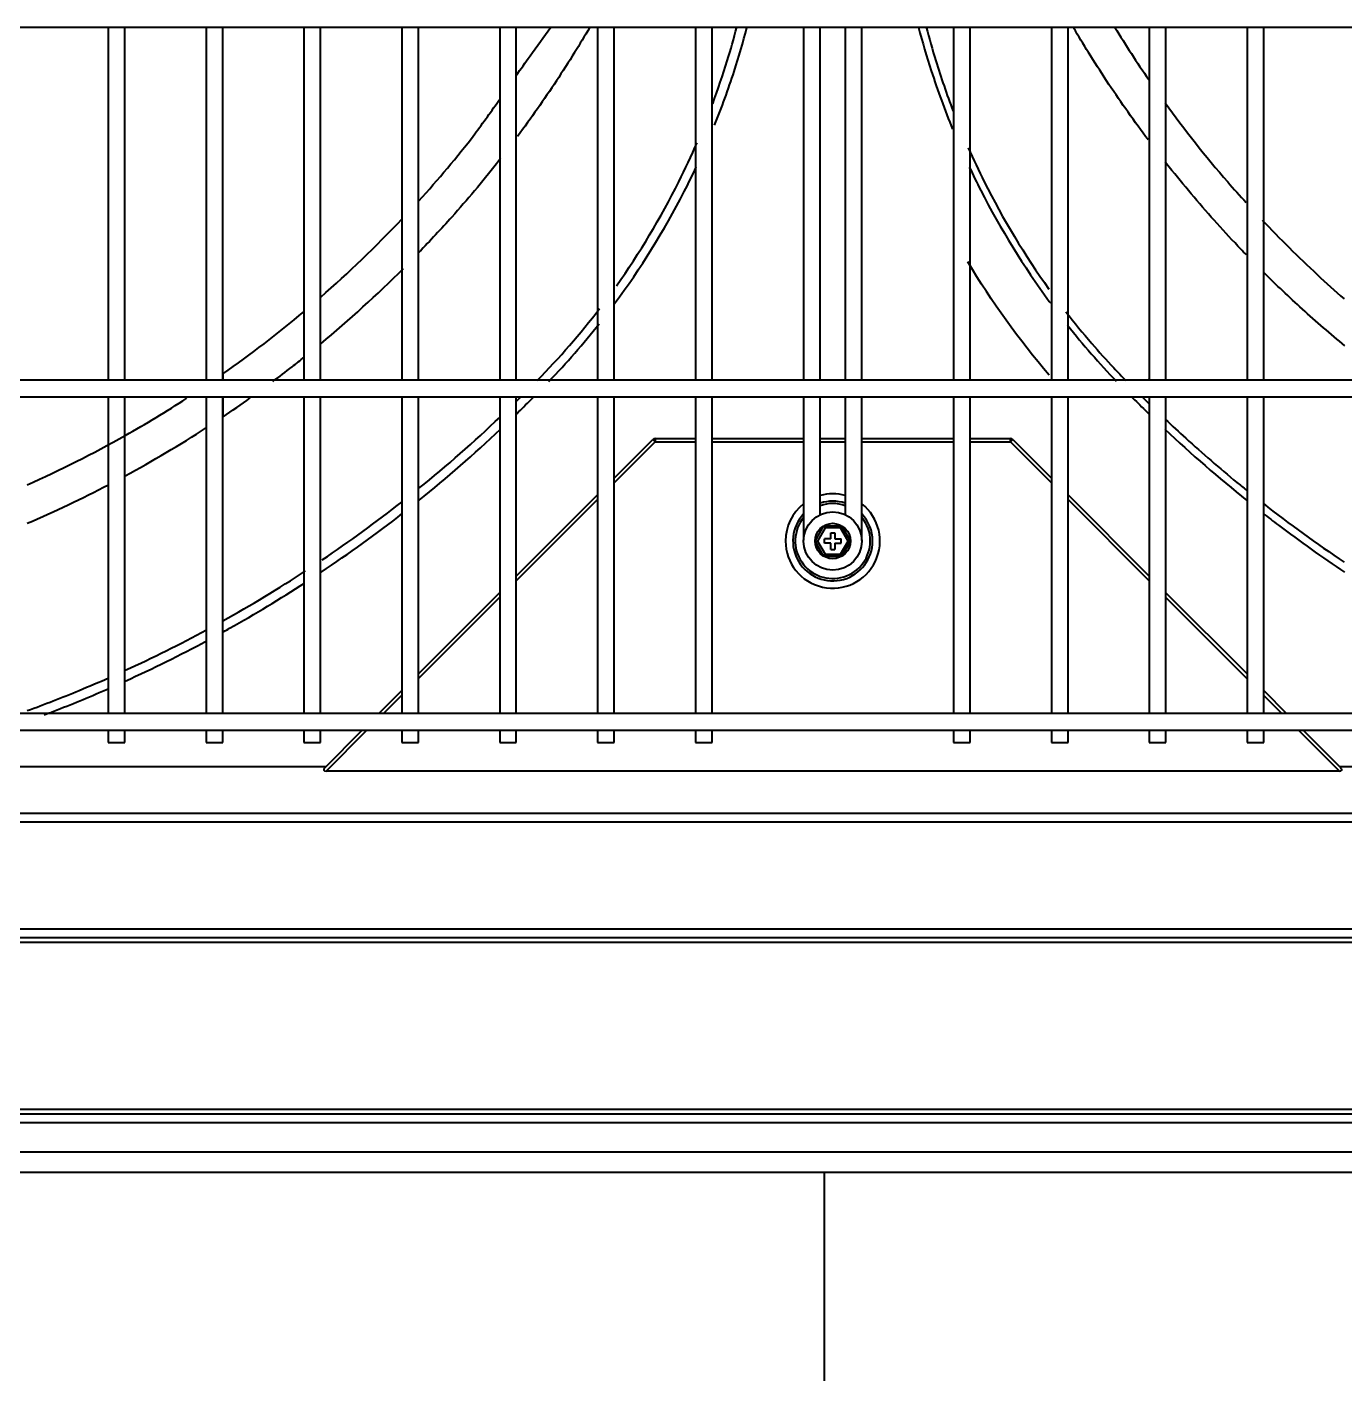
# Model space of a CAD drawing. Extents: x 58467 to 79089, y -33726 to -17391.
# Drawn here: x 72317.95 to 72349.59, y -19606.97 to -19574.47 of the extents above; entities that cross this region are included whole.
import ezdxf

# ---------------------------------------------------------------- set-up
doc = ezdxf.new("R2010")
doc.units = 0
doc.header["$LTSCALE"] = 100
doc.layers.add('+ENTE-ST-DOSEME USTU KONDDRENAJ', color=110, linetype='DOSEMEUSTUKONDENSDRENAJ_LINE', lineweight=40)
doc.linetypes.add('DOSEMEUSTUKONDENSDRENAJ_LINE', pattern='A,300,-40,["CD",Standard,S=15,R=0,X=-35,Y=-7.5],0', length=340)

# ---------------------------------------------------------------- blocks, each defined once
blk = doc.blocks.new('4. KAT SOL')
at = {"color": 3}
for p, q in [((54065.854, -32275.554, -3.539), (54184.216, -32275.554, -3.539)), ((54107.705, -32275.554, -3.539), (54107.705, -32284.032, -3.539)), ((54108.105, -32284.032, -3.539), (54108.105, -32275.554, -3.539)), ((54110.055, -32275.554, -3.539), (54110.055, -32284.032, -3.539)), ((54110.455, -32284.032, -3.539), (54110.455, -32275.554, -3.539)), ((54112.404, -32275.554, -3.539), (54112.404, -32284.032, -3.539)), ((54112.804, -32284.032, -3.539), (54112.804, -32275.554, -3.539)), ((54114.754, -32275.554, -3.539), (54114.754, -32284.032, -3.539)), ((54115.154, -32284.032, -3.539), (54115.154, -32275.554, -3.539)), ((54117.104, -32275.554, -3.539), (54117.104, -32284.032, -3.539)), ((54117.503, -32284.032, -3.539), (54117.503, -32275.554, -3.539)), ((54119.453, -32275.554, -3.539), (54119.453, -32284.032, -3.539)), ((54119.853, -32284.032, -3.539), (54119.853, -32275.554, -3.539)), ((54121.803, -32275.554, -3.539), (54121.803, -32284.032, -3.539)), ((54122.203, -32284.032, -3.539), (54122.203, -32275.554, -3.539)), ((54124.402, -32275.554, -3.539), (54124.402, -32284.032, -3.539)), ((54124.802, -32284.032, -3.539), (54124.802, -32275.554, -3.539)), ((54125.402, -32275.554, -3.539), (54125.402, -32284.033, -3.539)), ((54125.802, -32284.033, -3.539), (54125.802, -32275.554, -3.539)), ((54128.002, -32275.554, -3.539), (54128.002, -32284.032, -3.539)), ((54128.402, -32284.032, -3.539), (54128.402, -32275.554, -3.539)), ((54130.351, -32275.554, -3.539), (54130.351, -32284.032, -3.539)), ((54130.751, -32284.032, -3.539), (54130.751, -32275.554, -3.539)), ((54132.701, -32275.554, -3.539), (54132.701, -32284.032, -3.539)), ((54133.101, -32284.032, -3.539), (54133.101, -32275.554, -3.539)), ((54135.051, -32275.554, -3.539), (54135.051, -32284.032, -3.539)), ((54135.451, -32284.032, -3.539), (54135.451, -32275.554, -3.539)), ((54110.459, -32283.878, -3.539), (54110.459, -32284.033, -3.539)), ((54184.216, -32284.033, -3.539), (54065.854, -32284.033, -3.539)), ((54065.854, -32284.433, -3.539), (54184.216, -32284.433, -3.539)), ((54107.705, -32284.432, -3.539), (54107.705, -32292.031, -3.539)), ((54108.105, -32292.031, -3.539), (54108.105, -32284.432, -3.539)), ((54110.055, -32284.432, -3.539), (54110.055, -32292.031, -3.539)), ((54110.455, -32292.031, -3.539), (54110.455, -32284.432, -3.539)), ((54110.459, -32284.432, -3.539), (54110.459, -32284.904, -3.539)), ((54112.404, -32284.432, -3.539), (54112.404, -32292.031, -3.539)), ((54112.804, -32292.031, -3.539), (54112.804, -32284.432, -3.539)), ((54114.754, -32284.432, -3.539), (54114.754, -32292.031, -3.539)), ((54115.154, -32292.031, -3.539), (54115.154, -32284.432, -3.539)), ((54117.104, -32284.432, -3.539), (54117.104, -32292.031, -3.539)), ((54117.503, -32292.031, -3.539), (54117.503, -32284.432, -3.539)), ((54119.453, -32284.432, -3.539), (54119.453, -32292.031, -3.539)), ((54119.853, -32292.031, -3.539), (54119.853, -32284.432, -3.539)), ((54121.803, -32284.432, -3.539), (54121.803, -32292.031, -3.539)), ((54122.203, -32292.031, -3.539), (54122.203, -32284.432, -3.539)), ((54124.402, -32284.432, -3.539), (54124.402, -32285.567, -3.539)), ((54124.802, -32285.567, -3.539), (54124.802, -32284.432, -3.539)), ((54125.402, -32284.433, -3.539), (54125.402, -32285.567, -3.539)), ((54125.802, -32285.567, -3.539), (54125.802, -32284.433, -3.539)), ((54128.002, -32284.432, -3.539), (54128.002, -32292.031, -3.539)), ((54128.402, -32292.031, -3.539), (54128.402, -32284.432, -3.539)), ((54130.351, -32284.432, -3.539), (54130.351, -32292.031, -3.539)), ((54130.751, -32292.031, -3.539), (54130.751, -32284.432, -3.539)), ((54132.701, -32284.432, -3.539), (54132.701, -32292.031, -3.539)), ((54133.101, -32292.031, -3.539), (54133.101, -32284.432, -3.539)), ((54135.051, -32284.432, -3.539), (54135.051, -32292.031, -3.539)), ((54135.451, -32292.031, -3.539), (54135.451, -32284.432, -3.539)), ((54119.853, -32286.383, -3.539), (54120.78, -32285.456, -3.539)), ((54119.853, -32286.496, -3.539), (54120.836, -32285.513, -3.539)), ((54120.836, -32285.513, -3.539), (54120.78, -32285.456, -3.539)), ((54120.836, -32285.433, -3.539), (54121.803, -32285.433, -3.539)), ((54120.836, -32285.433, -3.539), (54120.836, -32285.513, -3.539)), ((54120.836, -32285.513, -3.539), (54121.803, -32285.513, -3.539)), ((54122.203, -32285.433, -3.539), (54124.402, -32285.433, -3.539)), ((54122.203, -32285.513, -3.539), (54124.402, -32285.513, -3.539)), ((54124.402, -32285.567, -3.539), (54124.402, -32285.85, -3.539)), ((54124.802, -32285.433, -3.539), (54125.402, -32285.433, -3.539)), ((54124.802, -32285.513, -3.539), (54125.402, -32285.513, -3.539)), ((54124.802, -32285.85, -3.539), (54124.802, -32285.567, -3.539)), ((54125.402, -32285.567, -3.539), (54125.402, -32285.85, -3.539)), ((54125.802, -32285.433, -3.539), (54128.002, -32285.433, -3.539)), ((54125.802, -32285.513, -3.539), (54128.002, -32285.513, -3.539)), ((54125.802, -32285.85, -3.539), (54125.802, -32285.567, -3.539)), ((54128.402, -32285.433, -3.539), (54129.368, -32285.433, -3.539)), ((54128.402, -32285.513, -3.539), (54129.368, -32285.513, -3.539)), ((54129.368, -32285.513, -3.539), (54129.368, -32285.433, -3.539)), ((54129.424, -32285.456, -3.539), (54129.368, -32285.513, -3.539)), ((54129.368, -32285.513, -3.539), (54130.352, -32286.497, -3.539)), ((54129.424, -32285.456, -3.539), (54130.352, -32286.384, -3.539)), ((54124.402, -32285.85, -3.539), (54124.402, -32286.215, -3.539)), ((54124.802, -32286.215, -3.539), (54124.802, -32285.85, -3.539)), ((54125.402, -32285.85, -3.539), (54125.402, -32286.215, -3.539)), ((54125.802, -32286.215, -3.539), (54125.802, -32285.85, -3.539)), ((54125.802, -32285.85, -3.539), (54125.802, -32285.85, -3.539)), ((54124.402, -32286.215, -3.539), (54124.402, -32286.498, -3.539)), ((54124.802, -32286.498, -3.539), (54124.802, -32286.215, -3.539)), ((54125.402, -32286.215, -3.539), (54125.402, -32286.498, -3.539)), ((54125.802, -32286.215, -3.539), (54125.802, -32286.215, -3.539)), ((54125.802, -32286.498, -3.539), (54125.802, -32286.215, -3.539)), ((54124.402, -32286.498, -3.539), (54124.402, -32287.873, -3.539)), ((54124.802, -32287.259, -3.539), (54124.802, -32286.498, -3.539)), ((54125.402, -32286.498, -3.539), (54125.402, -32287.259, -3.539)), ((54125.802, -32287.877, -3.539), (54125.802, -32286.498, -3.539)), ((54117.503, -32288.733, -3.539), (54119.453, -32286.783, -3.539)), ((54117.503, -32288.846, -3.539), (54119.453, -32286.896, -3.539)), ((54130.751, -32286.784, -3.539), (54132.701, -32288.733, -3.539)), ((54130.751, -32286.897, -3.539), (54132.701, -32288.846, -3.539)), ((54124.677, -32287.891, -3.539), (54124.889, -32287.523, -3.539)), ((54124.889, -32287.523, -3.539), (54125.314, -32287.523, -3.539)), ((54124.889, -32287.523, -3.539), (54124.918, -32287.573, -3.539)), ((54125.286, -32287.573, -3.539), (54125.314, -32287.523, -3.539)), ((54125.314, -32287.523, -3.539), (54125.527, -32287.891, -3.539)), ((54124.918, -32287.573, -3.539), (54124.735, -32287.891, -3.539)), ((54125.052, -32287.841, -3.539), (54124.902, -32287.841, -3.539)), ((54124.902, -32287.941, -3.539), (54124.902, -32287.841, -3.539)), ((54125.286, -32287.573, -3.539), (54124.918, -32287.573, -3.539)), ((54125.052, -32287.691, -3.539), (54125.152, -32287.691, -3.539)), ((54125.052, -32287.841, -3.539), (54125.052, -32287.691, -3.539)), ((54125.152, -32287.691, -3.539), (54125.152, -32287.841, -3.539)), ((54125.152, -32287.841, -3.539), (54125.302, -32287.841, -3.539)), ((54125.469, -32287.891, -3.539), (54125.286, -32287.573, -3.539)), ((54125.302, -32287.941, -3.539), (54125.302, -32287.841, -3.539)), ((54124.889, -32288.259, -3.539), (54124.677, -32287.891, -3.539)), ((54124.677, -32287.891, -3.539), (54124.735, -32287.891, -3.539)), ((54124.735, -32287.891, -3.539), (54124.918, -32288.209, -3.539)), ((54125.052, -32287.941, -3.539), (54124.902, -32287.941, -3.539)), ((54125.052, -32288.091, -3.539), (54125.052, -32287.941, -3.539)), ((54125.052, -32288.091, -3.539), (54125.152, -32288.091, -3.539)), ((54125.152, -32287.941, -3.539), (54125.152, -32288.091, -3.539)), ((54125.152, -32287.941, -3.539), (54125.302, -32287.941, -3.539)), ((54125.286, -32288.209, -3.539), (54125.469, -32287.891, -3.539)), ((54125.527, -32287.891, -3.539), (54125.314, -32288.259, -3.539)), ((54125.469, -32287.891, -3.539), (54125.527, -32287.891, -3.539)), ((54124.889, -32288.259, -3.539), (54124.918, -32288.209, -3.539)), ((54125.314, -32288.259, -3.539), (54124.889, -32288.259, -3.539)), ((54124.918, -32288.209, -3.539), (54125.286, -32288.209, -3.539)), ((54125.286, -32288.209, -3.539), (54125.314, -32288.259, -3.539)), ((54115.154, -32291.082, -3.539), (54117.103, -32289.133, -3.539)), ((54133.101, -32289.133, -3.539), (54135.051, -32291.083, -3.539)), ((54115.154, -32291.195, -3.539), (54117.103, -32289.246, -3.539)), ((54133.101, -32289.246, -3.539), (54135.051, -32291.196, -3.539)), ((54114.205, -32292.031, -3.539), (54114.754, -32291.482, -3.539)), ((54114.318, -32292.031, -3.539), (54114.754, -32291.595, -3.539)), ((54135.451, -32291.483, -3.539), (54135.999, -32292.031, -3.539)), ((54135.451, -32291.596, -3.539), (54135.886, -32292.031, -3.539)), ((54177.808, -32292.031, -3.539), (54072.353, -32292.031, -3.539)), ((54072.353, -32292.431, -3.539), (54177.808, -32292.431, -3.539)), ((54107.705, -32292.431, -3.539), (54107.705, -32292.731, -3.539)), ((54108.105, -32292.731, -3.539), (54108.105, -32292.431, -3.539)), ((54110.055, -32292.431, -3.539), (54110.055, -32292.731, -3.539)), ((54110.455, -32292.731, -3.539), (54110.455, -32292.431, -3.539)), ((54112.404, -32292.431, -3.539), (54112.404, -32292.731, -3.539)), ((54112.804, -32292.731, -3.539), (54112.804, -32292.431, -3.539)), ((54112.904, -32293.332, -3.539), (54113.805, -32292.431, -3.539)), ((54112.938, -32293.412, -3.539), (54113.918, -32292.431, -3.539)), ((54114.754, -32292.431, -3.539), (54114.754, -32292.731, -3.539)), ((54115.154, -32292.731, -3.539), (54115.154, -32292.431, -3.539)), ((54117.104, -32292.431, -3.539), (54117.104, -32292.731, -3.539)), ((54117.503, -32292.731, -3.539), (54117.503, -32292.431, -3.539)), ((54119.453, -32292.431, -3.539), (54119.453, -32292.731, -3.539)), ((54119.853, -32292.731, -3.539), (54119.853, -32292.431, -3.539)), ((54121.803, -32292.431, -3.539), (54121.803, -32292.731, -3.539)), ((54122.203, -32292.731, -3.539), (54122.203, -32292.431, -3.539)), ((54128.002, -32292.431, -3.539), (54128.002, -32292.731, -3.539)), ((54128.402, -32292.731, -3.539), (54128.402, -32292.431, -3.539)), ((54130.351, -32292.431, -3.539), (54130.351, -32292.731, -3.539)), ((54130.751, -32292.731, -3.539), (54130.751, -32292.431, -3.539)), ((54132.701, -32292.431, -3.539), (54132.701, -32292.731, -3.539)), ((54133.101, -32292.731, -3.539), (54133.101, -32292.431, -3.539)), ((54135.051, -32292.431, -3.539), (54135.051, -32292.731, -3.539)), ((54135.451, -32292.731, -3.539), (54135.451, -32292.431, -3.539)), ((54136.286, -32292.431, -3.539), (54137.266, -32293.412, -3.539)), ((54136.399, -32292.431, -3.539), (54137.299, -32293.332, -3.539)), ((54107.705, -32292.731, -3.539), (54108.105, -32292.731, -3.539)), ((54110.055, -32292.731, -3.539), (54110.455, -32292.731, -3.539)), ((54112.404, -32292.731, -3.539), (54112.804, -32292.731, -3.539)), ((54114.754, -32292.731, -3.539), (54115.154, -32292.731, -3.539)), ((54117.104, -32292.731, -3.539), (54117.503, -32292.731, -3.539)), ((54119.453, -32292.731, -3.539), (54119.853, -32292.731, -3.539)), ((54121.803, -32292.731, -3.539), (54122.203, -32292.731, -3.539)), ((54128.002, -32292.731, -3.539), (54128.402, -32292.731, -3.539)), ((54130.351, -32292.731, -3.539), (54130.751, -32292.731, -3.539)), ((54132.701, -32292.731, -3.539), (54133.101, -32292.731, -3.539)), ((54135.051, -32292.731, -3.539), (54135.451, -32292.731, -3.539)), ((54112.924, -32293.312, -3.539), (54102.103, -32293.312, -3.539)), ((54148.101, -32293.312, -3.539), (54137.279, -32293.312, -3.539)), ((54137.266, -32293.412, -3.539), (54112.938, -32293.412, -3.539)), ((54177.681, -32294.636, -3.539), (54072.523, -32294.636, -3.539)), ((54072.675, -32294.424, -3.539), (54177.529, -32294.424, -3.539)), ((54072.529, -32297.203, -3.539), (54177.674, -32297.203, -3.539)), ((54177.674, -32297.415, -3.539), (54072.529, -32297.415, -3.539)), ((54177.674, -32297.527, -3.539), (54072.529, -32297.527, -3.539)), ((54072.529, -32301.532, -3.539), (54177.674, -32301.532, -3.539)), ((54072.529, -32301.644, -3.539), (54177.674, -32301.644, -3.539)), ((54177.674, -32301.856, -3.539), (54072.529, -32301.856, -3.539)), ((54067.079, -32302.552, -3.539), (54183.081, -32302.552, -3.539)), ((54183.081, -32303.052, -3.539), (54067.079, -32303.052, -3.539)), ((54124.899, -32303.052, -3.539), (54124.899, -32308.052, -3.539))]:
    blk.add_line(p, q, dxfattribs=at)
for radius in [0.7, 0.425, 0.425]:
    blk.add_circle((54125.102, -32287.891, -3.539), radius, dxfattribs=at)
for centre, radius, start, end in [((54120.836, -32285.513, -3.539), 0.08, 90, 135), ((54129.368, -32285.513, -3.539), 0.08, 45, 90), ((54125.102, -32287.891, -3.539), 1.133, 74.6551, 105.3394), ((54125.102, -32287.891, -3.539), 1.133, 180, 51.8569), ((54125.102, -32287.891, -3.539), 1.133, 128.1375, 180), ((54125.102, -32287.891, -3.539), 0.956, 71.7356, 108.2643), ((54125.102, -32287.891, -3.539), 0.9, 70.5432, 109.457), ((54125.102, -32287.891, -3.539), 0.956, 137.0195, 0), ((54125.102, -32287.891, -3.539), 0.9, 141.0356, 0), ((54125.102, -32287.891, -3.539), 0.956, 0, 42.9806), ((54125.102, -32287.891, -3.539), 0.9, 0, 38.9588)]:
    blk.add_arc(centre, radius, start, end, dxfattribs=at)
for centre, major_axis in [((54113.018, -32293.332, -3.539), (0.137, 0.057)), ((54137.186, -32293.332, -3.539), (-0.137, 0.057))]:
    blk.add_ellipse(centre, major_axis=major_axis, ratio=0.414214, start_param=2.356194, end_param=3.926991, dxfattribs=at)
for points, knots in [([(54117.501, -32276.716, -3.539), (54117.61, -32276.56, -3.539), (54117.883, -32276.173, -3.539), (54118.166, -32275.79, -3.539), (54118.329, -32275.557, -3.539)], [0, 0, 0, 0, 0.404883, 1, 1, 1, 1]), ([(54119.262, -32275.571, -3.539), (54119.144, -32275.771, -3.539), (54118.745, -32276.431, -3.539), (54118.17, -32277.302, -3.539), (54117.694, -32277.959, -3.539), (54117.531, -32278.177, -3.539)], [0, 0, 0, 0, 0.221999, 0.739418, 1, 1, 1, 1]), ([(54122.219, -32277.394, -3.539), (54122.346, -32277.052, -3.539), (54122.463, -32276.708, -3.539), (54122.651, -32276.095, -3.539), (54122.727, -32275.826, -3.539), (54122.797, -32275.557, -3.539)], [0, 0, 0, 0, 0.563574, 0.563574, 1, 1, 1, 1]), ([(54122.264, -32277.909, -3.539), (54122.437, -32277.483, -3.539), (54122.593, -32277.052, -3.539), (54122.847, -32276.27, -3.539), (54122.949, -32275.919, -3.539), (54123.042, -32275.565, -3.539)], [0, 0, 0, 0, 0.555539, 0.555539, 1, 1, 1, 1]), ([(54127.161, -32275.561, -3.539), (54127.254, -32275.914, -3.539), (54127.356, -32276.262, -3.539), (54127.62, -32277.08, -3.539), (54127.791, -32277.548, -3.539), (54127.98, -32278.008, -3.539)], [0, 0, 0, 0, 0.420981, 0.420981, 1, 1, 1, 1]), ([(54127.348, -32275.556, -3.539), (54127.418, -32275.825, -3.539), (54127.494, -32276.094, -3.539), (54127.7, -32276.767, -3.539), (54127.839, -32277.17, -3.539), (54127.992, -32277.569, -3.539)], [0, 0, 0, 0, 0.398194, 0.398194, 1, 1, 1, 1]), ([(54132.674, -32278.258, -3.539), (54132.654, -32278.232, -3.539), (54132.471, -32277.987, -3.539), (54132.134, -32277.52, -3.539), (54131.676, -32276.848, -3.539), (54131.26, -32276.199, -3.539), (54131.001, -32275.771, -3.539), (54130.884, -32275.571, -3.539)], [0, 0, 0, 0, 0.030003, 0.283624, 0.535302, 0.785046, 1, 1, 1, 1]), ([(54115.163, -32279.723, -3.539), (54115.629, -32279.213, -3.539), (54116.302, -32278.422, -3.539), (54116.908, -32277.567, -3.539), (54117.106, -32277.284, -3.539)], [0, 0, 0, 0, 0.672281, 1, 1, 1, 1]), ([(54133.082, -32277.373, -3.539), (54133.549, -32278.019, -3.539), (54134.185, -32278.824, -3.539), (54134.876, -32279.603, -3.539), (54135.025, -32279.766, -3.539)], [0, 0, 0, 0, 0.788206, 1, 1, 1, 1]), ([(54119.906, -32281.765, -3.539), (54120.47, -32280.971, -3.539), (54120.971, -32280.138, -3.539), (54121.56, -32278.959, -3.539), (54121.705, -32278.647, -3.539), (54121.843, -32278.33, -3.539)], [0, 0, 0, 0, 0.739872, 0.739872, 1, 1, 1, 1]), ([(54128.357, -32278.455, -3.539), (54128.478, -32278.729, -3.539), (54128.606, -32279, -3.539), (54129.189, -32280.166, -3.539), (54129.707, -32281.025, -3.539), (54130.294, -32281.842, -3.539)], [0, 0, 0, 0, 0.228133, 0.228133, 1, 1, 1, 1]), ([(54117.124, -32278.712, -3.539), (54117.091, -32278.753, -3.539), (54116.716, -32279.232, -3.539), (54116.079, -32279.996, -3.539), (54115.433, -32280.681, -3.539), (54115.166, -32280.959, -3.539)], [0, 0, 0, 0, 0.052501, 0.612417, 1, 1, 1, 1]), ([(54119.865, -32282.191, -3.539), (54120.492, -32281.345, -3.539), (54121.049, -32280.448, -3.539), (54121.636, -32279.305, -3.539), (54121.732, -32279.11, -3.539), (54121.825, -32278.913, -3.539)], [0, 0, 0, 0, 0.829987, 0.829987, 1, 1, 1, 1]), ([(54128.38, -32278.914, -3.539), (54128.469, -32279.102, -3.539), (54128.561, -32279.289, -3.539), (54129.13, -32280.402, -3.539), (54129.685, -32281.3, -3.539), (54130.311, -32282.151, -3.539), (54130.32, -32282.163, -3.539), (54130.33, -32282.175, -3.539)], [0, 0, 0, 0, 0.165073, 0.165073, 0.987864, 0.987864, 1, 1, 1, 1]), ([(54135.038, -32281.025, -3.539), (54134.945, -32280.93, -3.539), (54134.657, -32280.631, -3.539), (54134.189, -32280.118, -3.539), (54133.641, -32279.484, -3.539), (54133.278, -32279.038, -3.539), (54133.095, -32278.805, -3.539), (54133.083, -32278.791, -3.539)], [0, 0, 0, 0, 0.134617, 0.418834, 0.70095, 0.980961, 1, 1, 1, 1]), ([(54135.414, -32280.186, -3.539), (54135.837, -32280.632, -3.539), (54136.481, -32281.27, -3.539), (54137.16, -32281.888, -3.539), (54137.378, -32282.079, -3.539)], [0, 0, 0, 0, 0.68539, 1, 1, 1, 1]), ([(54137.398, -32283.205, -3.539), (54137.052, -32282.919, -3.539), (54136.712, -32282.626, -3.539), (54136.062, -32282.036, -3.539), (54135.753, -32281.744, -3.539), (54135.446, -32281.44, -3.539)], [0, 0, 0, 0, 0.511236, 0.511236, 1, 1, 1, 1]), ([(54130.701, -32282.386, -3.539), (54130.901, -32282.645, -3.539), (54131.108, -32282.899, -3.539), (54131.494, -32283.347, -3.539), (54131.669, -32283.543, -3.539), (54131.945, -32283.837, -3.539), (54132.042, -32283.939, -3.539), (54132.141, -32284.04, -3.539)], [0, 0, 0, 0, 0.449884, 0.449884, 0.8085, 0.8085, 1, 1, 1, 1]), ([(54111.657, -32284.061, -3.539), (54111.812, -32283.945, -3.539), (54111.966, -32283.828, -3.539), (54112.217, -32283.632, -3.539), (54112.316, -32283.554, -3.539), (54112.413, -32283.476, -3.539)], [0, 0, 0, 0, 0.608126, 0.608126, 1, 1, 1, 1]), ([(54105.756, -32286.541, -3.539), (54106.546, -32286.19, -3.539), (54107.834, -32285.546, -3.539), (54109.101, -32284.781, -3.539), (54109.589, -32284.465, -3.539)], [0, 0, 0, 0, 0.61117, 1, 1, 1, 1]), ([(54133.083, -32284.965, -3.539), (54133.247, -32285.12, -3.539), (54133.413, -32285.273, -3.539), (54133.981, -32285.788, -3.539), (54134.389, -32286.141, -3.539), (54134.882, -32286.546, -3.539), (54134.959, -32286.608, -3.539), (54135.036, -32286.671, -3.539)], [0, 0, 0, 0, 0.260082, 0.260082, 0.885277, 0.885277, 1, 1, 1, 1]), ([(54135.433, -32287.226, -3.539), (54135.556, -32287.322, -3.539), (54135.68, -32287.417, -3.539), (54136.322, -32287.903, -3.539), (54136.852, -32288.28, -3.539), (54137.393, -32288.64, -3.539)], [0, 0, 0, 0, 0.194449, 0.194449, 1, 1, 1, 1]), ([(54110.466, -32290.07, -3.539), (54110.517, -32290.042, -3.539), (54110.568, -32290.013, -3.539), (54111.233, -32289.641, -3.539), (54111.833, -32289.279, -3.539), (54112.42, -32288.899, -3.539)], [0, 0, 0, 0, 0.077105, 0.077105, 1, 1, 1, 1]), ([(54105.76, -32291.963, -3.539), (54106.178, -32291.81, -3.539), (54106.594, -32291.648, -3.539), (54107.244, -32291.379, -3.539), (54107.481, -32291.278, -3.539), (54107.716, -32291.174, -3.539)], [0, 0, 0, 0, 0.635021, 0.635021, 1, 1, 1, 1]), ([(54106.169, -32292.062, -3.539), (54106.272, -32292.023, -3.539), (54106.375, -32291.984, -3.539), (54106.894, -32291.781, -3.539), (54107.309, -32291.609, -3.539), (54107.72, -32291.429, -3.539)], [0, 0, 0, 0, 0.197193, 0.197193, 1, 1, 1, 1])]:
    blk.add_open_spline(points, degree=3, knots=knots, dxfattribs=at)
for points in [[(54131.876, -32275.561, -3.539), (54132.133, -32275.983, -3.539), (54132.405, -32276.402, -3.539), (54132.69, -32276.816, -3.539)], [(54112.808, -32282.038, -3.539), (54113.478, -32281.45, -3.539), (54114.129, -32280.822, -3.539), (54114.759, -32280.157, -3.539)], [(54112.809, -32283.154, -3.539), (54113.498, -32282.582, -3.539), (54114.159, -32281.98, -3.539), (54114.792, -32281.347, -3.539)], [(54130.301, -32283.912, -3.539), (54129.572, -32283.059, -3.539), (54128.92, -32282.152, -3.539), (54128.346, -32281.192, -3.539)], [(54118.005, -32284.04, -3.539), (54118.54, -32283.492, -3.539), (54119.042, -32282.913, -3.539), (54119.504, -32282.31, -3.539)], [(54110.459, -32283.879, -3.539), (54111.122, -32283.415, -3.539), (54111.775, -32282.915, -3.539), (54112.411, -32282.379, -3.539)], [(54118.287, -32284.061, -3.539), (54118.712, -32283.617, -3.539), (54119.114, -32283.156, -3.539), (54119.493, -32282.677, -3.539)], [(54130.742, -32282.713, -3.539), (54131.11, -32283.177, -3.539), (54131.5, -32283.624, -3.539), (54131.911, -32284.054, -3.539)], [(54132.712, -32283.989, -3.539), (54132.701, -32284, -3.539), (54132.69, -32284.011, -3.539), (54132.679, -32284.022, -3.539)], [(54110.461, -32284.908, -3.539), (54110.68, -32284.761, -3.539), (54110.898, -32284.611, -3.539), (54111.114, -32284.457, -3.539)], [(54117.51, -32284.533, -3.539), (54117.543, -32284.501, -3.539), (54117.575, -32284.469, -3.539), (54117.608, -32284.437, -3.539)], [(54117.516, -32284.834, -3.539), (54117.629, -32284.723, -3.539), (54117.742, -32284.612, -3.539), (54117.854, -32284.5, -3.539)], [(54117.854, -32284.5, -3.539), (54117.875, -32284.479, -3.539), (54117.896, -32284.458, -3.539), (54117.917, -32284.438, -3.539)], [(54132.287, -32284.437, -3.539), (54132.308, -32284.458, -3.539), (54132.329, -32284.479, -3.539), (54132.351, -32284.5, -3.539)], [(54132.351, -32284.5, -3.539), (54132.462, -32284.611, -3.539), (54132.574, -32284.722, -3.539), (54132.687, -32284.831, -3.539)], [(54132.538, -32284.438, -3.539), (54132.589, -32284.488, -3.539), (54132.64, -32284.538, -3.539), (54132.691, -32284.588, -3.539)], [(54115.165, -32286.626, -3.539), (54115.837, -32286.082, -3.539), (54116.487, -32285.511, -3.539), (54117.116, -32284.914, -3.539)], [(54108.108, -32286.329, -3.539), (54108.774, -32285.969, -3.539), (54109.426, -32285.582, -3.539), (54110.064, -32285.17, -3.539)], [(54115.169, -32286.912, -3.539), (54115.84, -32286.373, -3.539), (54116.492, -32285.805, -3.539), (54117.123, -32285.21, -3.539)], [(54133.076, -32285.205, -3.539), (54133.71, -32285.803, -3.539), (54134.366, -32286.374, -3.539), (54135.044, -32286.918, -3.539)], [(54105.761, -32287.464, -3.539), (54106.424, -32287.18, -3.539), (54107.074, -32286.871, -3.539), (54107.711, -32286.54, -3.539)], [(54112.818, -32288.638, -3.539), (54113.487, -32288.191, -3.539), (54114.139, -32287.721, -3.539), (54114.774, -32287.226, -3.539)], [(54112.844, -32288.343, -3.539), (54113.5, -32287.901, -3.539), (54114.139, -32287.436, -3.539), (54114.761, -32286.948, -3.539)], [(54135.433, -32286.986, -3.539), (54136.067, -32287.481, -3.539), (54136.718, -32287.953, -3.539), (54137.385, -32288.4, -3.539)], [(54110.46, -32289.807, -3.539), (54111.136, -32289.43, -3.539), (54111.798, -32289.031, -3.539), (54112.443, -32288.61, -3.539)], [(54108.114, -32290.995, -3.539), (54108.773, -32290.694, -3.539), (54109.424, -32290.369, -3.539), (54110.063, -32290.024, -3.539)], [(54108.115, -32291.252, -3.539), (54108.777, -32290.951, -3.539), (54109.43, -32290.629, -3.539), (54110.068, -32290.287, -3.539)]]:
    blk.add_open_spline(points, degree=3, dxfattribs=at)

msp = doc.modelspace()

# ---------------------------------------------------------------- block references
at = {"layer": '+ENTE-ST-DOSEME USTU KONDDRENAJ', "color": 3, "linetype": 'Continuous'}
msp.add_blockref('4. KAT SOL', (18212.194, 12701.082), dxfattribs=at)

doc.saveas('drawing.dxf')
